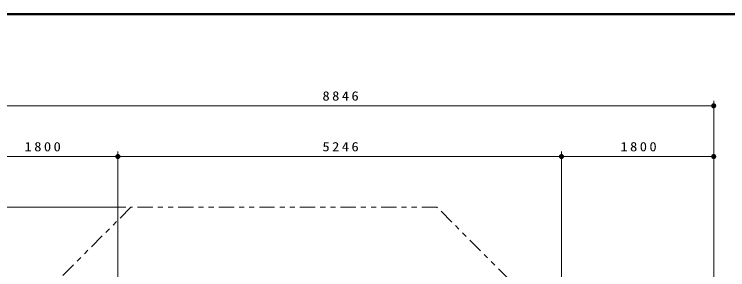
# Model space of a CAD drawing. Units: millimetres on the paper, scale 1:60. Extents: x -385 to 0, y -297 to 267.
# Drawn here: x -304.5 to -163.9, y 216.6 to 267 of the extents above; entities that cross this region are included whole.
import ezdxf

# ---------------------------------------------------------------- set-up
doc = ezdxf.new("R2010")
doc.units = ezdxf.units.MM
doc.linetypes.add('USER3', pattern=[8, 3, -1, 1, -1, 1, -1])
doc.layers.add('LY_1', color=140, linetype='Continuous', lineweight=50)
doc.styles.add('ＭＳ ゴシック', font='')
doc.styles.get('ＭＳ ゴシック').set_extended_font_data('MS Gothic')

# ---------------------------------------------------------------- blocks, each defined once
blk = doc.blocks.new('filled_dot')
at = {"color": 0, "linetype": 'Continuous', "lineweight": -2, "const_width": 1.25}
blk.add_lwpolyline([(-0.625, 0, 1), (0.625, 0, 1)], format="xyb", close=True, dxfattribs=at)

msp = doc.modelspace()

# ---------------------------------------------------------------- linework, layer by layer
at = {"layer": 'LY_1', "color": 7}
msp.add_line((0, 267), (-385, 267), dxfattribs=at)
at = {"layer": 'LY_1', "color": 7, "lineweight": 13}
for p, q in [((-314.119, 248.957), (-166.685, 248.957)), ((-166.685, 239.957), (-166.685, 249.957)), ((-284.119, 162.997), (-284.119, 239.957)), ((-196.685, 184.986), (-196.685, 239.957)), ((-166.685, 197.72), (-166.685, 239.957)), ((-314.119, 238.957), (-284.119, 238.957)), ((-284.119, 238.957), (-196.685, 238.957)), ((-196.685, 238.957), (-166.685, 238.957)), ((-282.534, 228.957), (-325.119, 228.957))]:
    msp.add_line(p, q, dxfattribs=at)
at = {"layer": 'LY_1', "color": 7, "linetype": 'USER3', "lineweight": 13}
for p, q in [((-281.534, 228.957), (-314.119, 196.372)), ((-206.994, 214.728), (-221.223, 228.957))]:
    msp.add_line(p, q, dxfattribs=at)
at = {"layer": 'LY_1', "linetype": 'USER3', "lineweight": 13}
msp.add_line((-221.223, 228.957), (-281.534, 228.957), dxfattribs=at)

# ---------------------------------------------------------------- block references
at = {"layer": 'LY_1', "color": 7, "lineweight": 13, "xscale": 0.4, "yscale": 0.4, "rotation": 180}
for p in [(-166.685, 248.957), (-284.119, 238.957), (-196.685, 238.957), (-166.685, 238.957)]:
    msp.add_blockref('filled_dot', p, dxfattribs=at)
at = {"layer": 'LY_1', "color": 7, "lineweight": 13, "xscale": 0.4, "yscale": 0.4}
for p in [(-284.119, 238.957), (-196.685, 238.957)]:
    msp.add_blockref('filled_dot', p, dxfattribs=at)

# ---------------------------------------------------------------- texts
at = {"layer": 'LY_1', "color": 7, "char_height": 1.833, "attachment_point": 8, "style": 'ＭＳ ゴシック'}
for s, insert in [('\\T1.33;\\W1.15;8846', (-239.986, 249.957)), ('\\T1.33;\\W1.15;1800', (-298.698, 239.957)), ('\\T1.33;\\W1.15;5246', (-239.986, 239.957)), ('\\T1.33;\\W1.15;1800', (-181.264, 239.957))]:
    msp.add_mtext(s, dxfattribs=dict(at, insert=insert))

doc.saveas('drawing.dxf')
